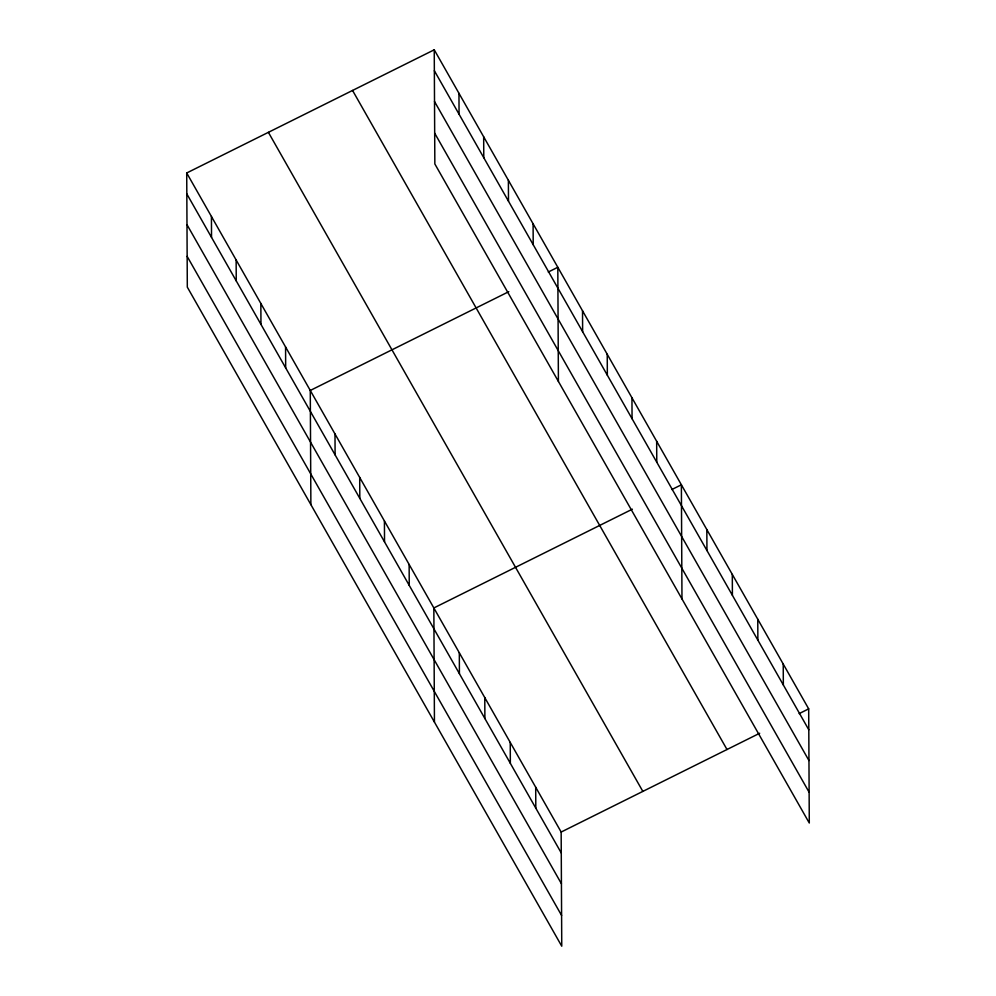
<?xml version="1.0" encoding="UTF-8"?>
<svg xmlns="http://www.w3.org/2000/svg" width="996" height="996" viewBox="0 0 996 996"><rect width="100%" height="100%" fill="white"/><g stroke="black" fill="none" stroke-linecap="round" stroke-linejoin="round"><path stroke-width="1.49" d="M186.713 172.98L561.159 832.046L561.756 946.2L187.31 287.134L186.713 172.98L434.244 49.8L808.69 708.866L809.287 823.02L434.841 163.954L434.244 49.8M508.794 291.679L310.279 390.469L310.877 504.623M548.273 272.033L557.81 267.289L558.407 381.443M632.36 509.18L433.845 607.958L434.443 722.112M671.852 489.534L681.376 484.791L681.974 598.945M561.159 832.046L759.674 733.255M799.166 713.609L808.69 708.866M434.356 70.728L808.802 729.794M434.505 101.492L808.964 760.558M434.679 133.19L809.125 792.256M352.559 90.449L727.005 749.515M268.397 132.331L642.843 791.397M186.825 193.909L561.271 852.974M186.987 224.673L561.433 883.738M187.148 256.37L561.595 915.436M783.23 664.058L783.342 684.974M757.769 619.238L757.869 640.167M732.297 574.418L732.409 595.347M706.836 529.598L706.948 550.527M656.663 441.29L656.775 462.219M631.95 397.79L632.062 418.718M607.236 354.29L607.348 375.218M582.523 310.789L582.635 331.718M533.097 223.789L533.209 244.717M535.699 787.226L535.811 808.154M508.383 180.301L508.495 201.229M510.238 742.418L510.35 763.347M483.67 136.801L483.782 157.729M484.778 697.598L484.89 718.527M458.957 93.3L459.069 114.229M459.318 652.778L459.417 673.707M409.132 564.471L409.244 585.387M384.419 520.97L384.531 541.899M359.705 477.47L359.817 498.398M334.992 433.97L335.104 454.898M285.566 346.969L285.678 367.898M260.852 303.469L260.964 324.397M236.139 259.981L236.251 280.897M211.426 216.481L211.538 237.409"/></g></svg>
